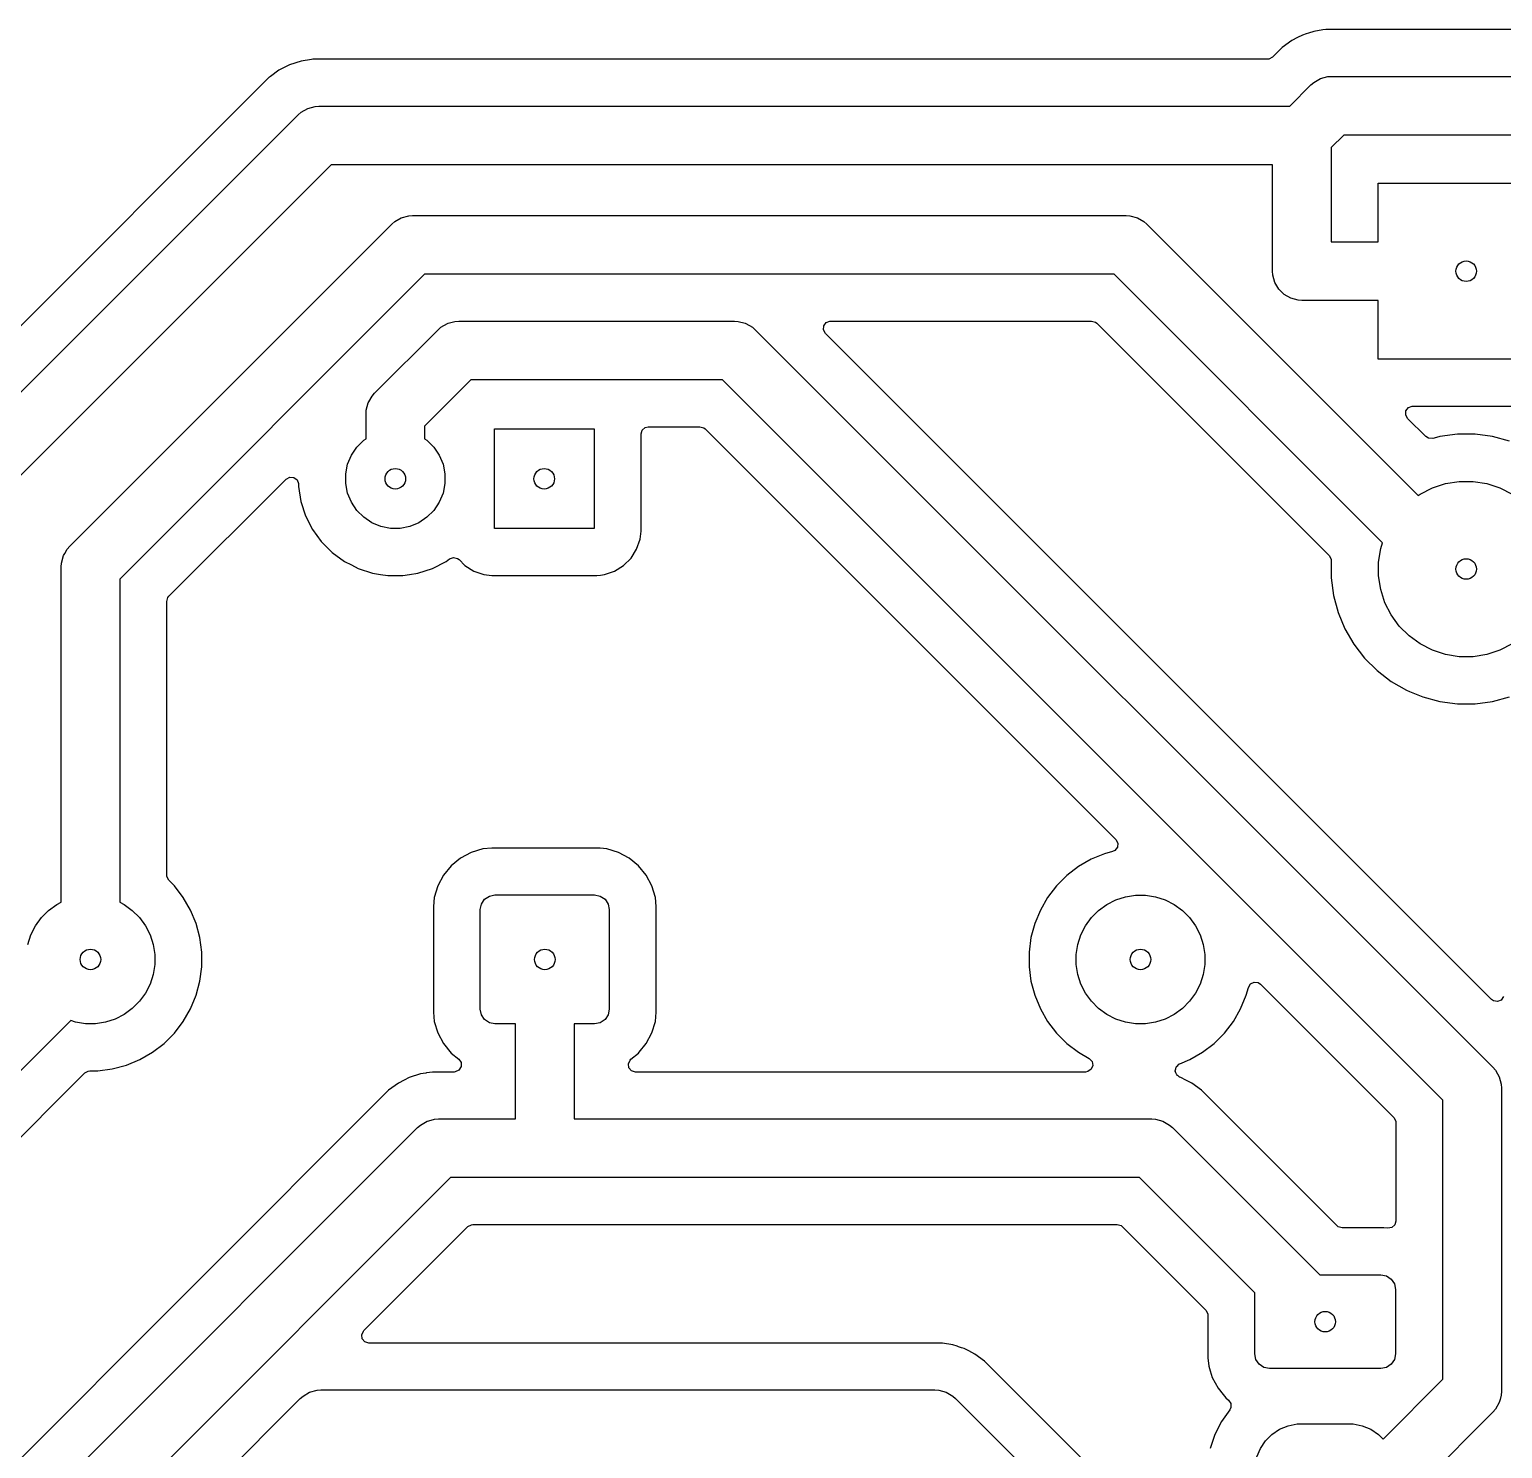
# Model space of a CAD drawing. Extents: x 20 to 124, y -124 to -20.
# Drawn here: x 40.99 to 66.12, y -66.54 to -42.34 of the extents above; entities that cross this region are included whole.
import ezdxf

# ---------------------------------------------------------------- set-up
doc = ezdxf.new("R2010")
doc.units = 0
doc.layers.add('BLACK', color=7, linetype='CONTINUOUS')
doc.layers.add('WHITE', color=7, linetype='CONTINUOUS')

msp = doc.modelspace()

# ---------------------------------------------------------------- linework, layer by layer
at = {"layer": 'BLACK', "linetype": 'CONTINUOUS'}
for p, q in [((62.706476, -42.430781), (62.621995, -42.473828)), ((62.772995, -42.409168), (62.706476, -42.430781)), ((62.807598, -42.397925), (62.772995, -42.409168)), ((62.901167, -42.367522), (62.807598, -42.397924)), ((62.807598, -42.397924), (62.807598, -42.397925)), ((62.901168, -42.367522), (62.901167, -42.367522)), ((63.056479, -42.342923), (62.901168, -42.367522)), ((63.103348, -42.3355), (63.056479, -42.342923)), ((63.308052, -42.3355), (63.103348, -42.3355)), ((74.566652, -42.3355), (63.308052, -42.3355)), ((62.358478, -42.644036), (62.195934, -42.806581)), ((62.524084, -42.523716), (62.358478, -42.644036)), ((62.524087, -42.523714), (62.524084, -42.523716)), ((62.621995, -42.473828), (62.524087, -42.523714)), ((45.432376, -42.938181), (45.249986, -43.031115)), ((45.627065, -42.874922), (45.432376, -42.938181)), ((45.804929, -42.846751), (45.627065, -42.874922)), ((45.829248, -42.8429), (45.804929, -42.846751)), ((62.108253, -42.8429), (45.829248, -42.8429)), ((62.134611, -42.840066), (62.108253, -42.8429)), ((62.195934, -42.806581), (62.134611, -42.840066)), ((45.084378, -43.151436), (31.972632, -56.263181)), ((45.088376, -43.14853), (45.084378, -43.151436)), ((45.104549, -43.136781), (45.088376, -43.14853)), ((45.249986, -43.031115), (45.104549, -43.13678)), ((45.104549, -43.13678), (45.104549, -43.136781)), ((62.901319, -43.239323), (63.014358, -43.17406)), ((63.014358, -43.17406), (63.140437, -43.140277)), ((63.140437, -43.140277), (63.140452, -43.140277)), ((63.140452, -43.140277), (63.2057, -43.136)), ((63.2057, -43.136), (74.4643, -43.136)), ((62.491194, -43.6434), (62.852147, -43.282447)), ((62.852147, -43.282447), (62.901303, -43.239338)), ((62.901303, -43.239338), (62.901319, -43.239323)), ((45.627219, -43.746723), (45.740258, -43.68146)), ((45.740258, -43.68146), (45.866337, -43.647677)), ((45.866337, -43.647677), (45.866352, -43.647677)), ((45.866352, -43.647677), (45.9316, -43.6434)), ((45.9316, -43.6434), (62.491194, -43.6434)), ((32.267893, -57.1), (45.578046, -43.789847)), ((45.578046, -43.789847), (45.62721, -43.746731)), ((45.62721, -43.746731), (45.627219, -43.746723)), ((63.412806, -44.136), (63.1983, -44.350506)), ((74.257193, -44.136), (63.412806, -44.136)), ((63.1983, -44.350506), (63.1983, -45.96)), ((46.138707, -44.6434), (32.974999, -57.807106)), ((62.1983, -44.6434), (46.138707, -44.6434)), ((62.1983, -46.46), (62.1983, -44.6434)), ((64, -45.96), (64, -44.96)), ((64, -44.96), (67, -44.96)), ((41.681447, -51.149647), (47.174847, -45.656246)), ((47.174847, -45.656246), (47.224003, -45.613138)), ((47.224003, -45.613138), (47.224019, -45.613123)), ((47.224019, -45.613123), (47.337058, -45.54786)), ((47.337058, -45.54786), (47.463137, -45.514077)), ((47.463137, -45.514077), (47.463152, -45.514077)), ((47.463152, -45.514077), (47.5284, -45.5098)), ((47.5284, -45.5098), (59.7002, -45.5098)), ((59.7002, -45.5098), (59.765448, -45.514077)), ((59.765448, -45.514077), (59.765463, -45.514077)), ((59.765463, -45.514077), (59.891542, -45.54786)), ((59.891542, -45.54786), (60.004581, -45.613123)), ((60.004581, -45.613123), (60.004596, -45.613138)), ((60.004596, -45.613138), (60.053753, -45.656247)), ((60.053753, -45.656247), (64.682829, -50.285322)), ((63.1983, -45.96), (64, -45.96)), ((62.202578, -46.525263), (62.1983, -46.46)), ((47.735507, -46.5098), (42.535, -51.710306)), ((59.493094, -46.5098), (47.735507, -46.5098)), ((64.073738, -51.090444), (59.493094, -46.5098)), ((62.23636, -46.651342), (62.202578, -46.525263)), ((62.301623, -46.764381), (62.23636, -46.651342)), ((62.393919, -46.856677), (62.301623, -46.764381)), ((62.506958, -46.92194), (62.393919, -46.856677)), ((62.633037, -46.955722), (62.506958, -46.92194)), ((62.6983, -46.96), (62.633037, -46.955722)), ((64, -46.96), (62.6983, -46.96)), ((64, -47.96), (64, -46.96)), ((46.881447, -48.540147), (47.963647, -47.457947)), ((47.963647, -47.457947), (48.012803, -47.414838)), ((48.012803, -47.414838), (48.012819, -47.414823)), ((48.012819, -47.414823), (48.125858, -47.34956)), ((48.125858, -47.34956), (48.136834, -47.346619)), ((48.136834, -47.346619), (48.251937, -47.315777)), ((48.251937, -47.315777), (48.251952, -47.315777)), ((48.251952, -47.315777), (48.3172, -47.3115)), ((48.3172, -47.3115), (53.0202, -47.3115)), ((53.0202, -47.3115), (53.085448, -47.315777)), ((53.085448, -47.315777), (53.085463, -47.315777)), ((53.085463, -47.315777), (53.200566, -47.346619)), ((53.200566, -47.346619), (53.211542, -47.34956)), ((53.211542, -47.34956), (53.324581, -47.414823)), ((53.324581, -47.414823), (53.324596, -47.414838)), ((53.324596, -47.414838), (53.373753, -47.457947)), ((53.373753, -47.457947), (65.955753, -60.039947)), ((54.536381, -47.460658), (54.541365, -47.390966)), ((54.569866, -47.521981), (54.536381, -47.460658)), ((54.541365, -47.390966), (54.583237, -47.335033)), ((54.583237, -47.335033), (54.648701, -47.310616)), ((54.648701, -47.310616), (54.657547, -47.3103)), ((54.657547, -47.3103), (59.110153, -47.3103)), ((59.110153, -47.3103), (59.177192, -47.329985)), ((59.177192, -47.329985), (59.197834, -47.346619)), ((59.197834, -47.346619), (63.163181, -51.311966)), ((65.932018, -58.884133), (54.569866, -47.521981)), ((67, -47.96), (64, -47.96)), ((48.524306, -48.3115), (47.735, -49.100806)), ((52.813094, -48.3115), (48.524306, -48.3115)), ((65.1022, -60.600606), (52.813094, -48.3115)), ((46.739277, -48.828437), (46.77306, -48.702358)), ((46.77306, -48.702358), (46.782626, -48.685789)), ((46.782626, -48.685789), (46.838323, -48.589319)), ((46.838323, -48.589319), (46.838338, -48.589303)), ((46.838338, -48.589303), (46.881447, -48.540147)), ((46.735, -48.8937), (46.739277, -48.828452)), ((46.735, -49.316725), (46.735, -48.8937)), ((46.739277, -48.828452), (46.739277, -48.828437)), ((64.46828, -48.910858), (64.473264, -48.841166)), ((64.501765, -48.972181), (64.46828, -48.910858)), ((64.473264, -48.841166), (64.515136, -48.785233)), ((64.808918, -49.279334), (64.501765, -48.972181)), ((64.515136, -48.785233), (64.5806, -48.760816)), ((64.5806, -48.760816), (64.589446, -48.7605)), ((64.589446, -48.7605), (67.044957, -48.7605)), ((47.735, -49.100806), (47.735, -49.316725)), ((48.925, -50.85), (48.925, -49.15)), ((48.925, -49.15), (50.625, -49.15)), ((50.625, -49.15), (50.625, -50.85)), ((51.4255, -49.236), (51.445185, -49.168961)), ((51.4255, -50.894954), (51.4255, -49.236)), ((51.445185, -49.168961), (51.497989, -49.123206)), ((51.497989, -49.123206), (51.5495, -49.112)), ((51.5495, -49.112), (52.430153, -49.112)), ((52.430153, -49.112), (52.497192, -49.131685)), ((52.497192, -49.131685), (52.517834, -49.148319)), ((52.517834, -49.148319), (59.522594, -56.153079)), ((65.349206, -49.239501), (65.050242, -49.27886)), ((65.349211, -49.2395), (65.349206, -49.239501)), ((65.349217, -49.2395), (65.349211, -49.2395)), ((65.650783, -49.2395), (65.349217, -49.2395)), ((65.650788, -49.2395), (65.650783, -49.2395)), ((65.650793, -49.239501), (65.650788, -49.2395)), ((65.949766, -49.278861), (65.650793, -49.239501)), ((46.485367, -49.599313), (46.577941, -49.460766)), ((46.577941, -49.460766), (46.695766, -49.342941)), ((46.695766, -49.342941), (46.735, -49.316725)), ((47.735, -49.316725), (47.774234, -49.342941)), ((47.774234, -49.342941), (47.892059, -49.460766)), ((47.892059, -49.460766), (47.984633, -49.599313)), ((64.858842, -49.309765), (64.808918, -49.279334)), ((64.928692, -49.311428), (64.858842, -49.309765)), ((64.993824, -49.293976), (64.928692, -49.311428)), ((65.050232, -49.278862), (64.993824, -49.293976)), ((65.050235, -49.278861), (65.050232, -49.278862)), ((65.050242, -49.27886), (65.050235, -49.278861)), ((66.24106, -49.356913), (65.949766, -49.278861)), ((46.421601, -49.753258), (46.485367, -49.599313)), ((47.984633, -49.599313), (48.048399, -49.753258)), ((45.372819, -50.004565), (45.434142, -49.97108)), ((45.434142, -49.97108), (45.503834, -49.976064)), ((45.503834, -49.976064), (45.559767, -50.017936)), ((46.389093, -49.916685), (46.421601, -49.753258)), ((46.389093, -50.083315), (46.389093, -49.916685)), ((48.048399, -49.753258), (48.080907, -49.916685)), ((48.080907, -49.916685), (48.080907, -50.083315)), ((43.371819, -52.005565), (45.372819, -50.004565)), ((45.559767, -50.017936), (45.584184, -50.0834)), ((45.584184, -50.0834), (45.5845, -50.092246)), ((45.5845, -50.092246), (45.5845, -50.129902)), ((45.5845, -50.129902), (45.62514, -50.386493)), ((46.421601, -50.246742), (46.389093, -50.083315)), ((46.485367, -50.400687), (46.421601, -50.246742)), ((48.048399, -50.246742), (47.984633, -50.400687)), ((48.080907, -50.083315), (48.048399, -50.246742)), ((64.716252, -50.26104), (64.925975, -50.154181)), ((64.925975, -50.154181), (65.149832, -50.081445)), ((65.149832, -50.081445), (65.382311, -50.044624)), ((65.382311, -50.044624), (65.617689, -50.044624)), ((65.617689, -50.044624), (65.850168, -50.081445)), ((65.850168, -50.081445), (66.074025, -50.154181)), ((66.074025, -50.154181), (66.283748, -50.26104)), ((45.62514, -50.386493), (45.705422, -50.633576)), ((46.577941, -50.539234), (46.485367, -50.400687)), ((47.984633, -50.400687), (47.892059, -50.539234)), ((64.682829, -50.285322), (64.716252, -50.26104)), ((45.705422, -50.633576), (45.823368, -50.865054)), ((46.695766, -50.657059), (46.577941, -50.539234)), ((46.834313, -50.749633), (46.695766, -50.657059)), ((46.988258, -50.813399), (46.834313, -50.749633)), ((47.635687, -50.749633), (47.481742, -50.813399)), ((47.774234, -50.657059), (47.635687, -50.749633)), ((47.892059, -50.539234), (47.774234, -50.657059)), ((45.823368, -50.865054), (45.970588, -51.067685)), ((47.151685, -50.845907), (46.988258, -50.813399)), ((47.318315, -50.845907), (47.151685, -50.845907)), ((47.481742, -50.813399), (47.318315, -50.845907)), ((50.625, -50.85), (48.925, -50.85)), ((51.410368, -51.029255), (51.4255, -50.894954)), ((41.595868, -51.272354), (41.638323, -51.198819)), ((41.638323, -51.198819), (41.638338, -51.198803)), ((41.638338, -51.198803), (41.681447, -51.149647)), ((45.970588, -51.067685), (45.976069, -51.075229)), ((45.976069, -51.075229), (46.159771, -51.258931)), ((51.254816, -51.352262), (51.350789, -51.199522)), ((51.350789, -51.199522), (51.410368, -51.029255)), ((64.004624, -51.422311), (64.041445, -51.189832)), ((64.041445, -51.189832), (64.073738, -51.090444)), ((41.535, -51.5032), (41.539277, -51.437952)), ((41.535, -57.224009), (41.535, -51.5032)), ((41.539277, -51.437937), (41.57306, -51.311858)), ((41.539277, -51.437952), (41.539277, -51.437937)), ((41.57306, -51.311858), (41.595868, -51.272354)), ((46.159771, -51.258931), (46.369949, -51.411634)), ((46.369949, -51.411634), (46.484891, -51.4702)), ((46.484891, -51.4702), (46.601423, -51.529577)), ((47.868572, -51.529579), (48.100051, -51.411634)), ((48.100051, -51.411634), (48.161779, -51.366785)), ((48.161779, -51.366785), (48.227584, -51.343306)), ((48.227584, -51.343306), (48.295638, -51.359131)), ((48.295638, -51.359131), (48.322345, -51.379423)), ((48.322345, -51.379423), (48.422738, -51.479816)), ((48.422738, -51.479816), (48.575478, -51.575789)), ((50.974522, -51.575789), (51.127262, -51.479816)), ((51.127262, -51.479816), (51.254816, -51.352262)), ((63.163181, -51.311966), (63.196666, -51.373289)), ((63.196666, -51.373289), (63.1995, -51.399647)), ((63.1995, -51.399647), (63.1995, -51.690776)), ((64.004624, -51.657689), (64.004624, -51.422311)), ((42.535, -51.710306), (42.535, -57.224009)), ((46.601423, -51.529577), (46.601425, -51.529577)), ((46.601425, -51.529577), (46.601428, -51.529579)), ((46.601428, -51.529579), (46.848507, -51.60986)), ((46.848507, -51.60986), (46.980706, -51.630797)), ((46.980706, -51.630797), (47.105098, -51.6505)), ((47.105098, -51.6505), (47.105103, -51.6505)), ((47.105103, -51.6505), (47.364902, -51.6505)), ((47.364902, -51.6505), (47.478298, -51.632539)), ((47.478298, -51.632539), (47.621493, -51.60986)), ((47.621493, -51.60986), (47.868572, -51.529579)), ((48.575478, -51.575789), (48.745745, -51.635368)), ((48.745745, -51.635368), (48.74575, -51.635369)), ((48.74575, -51.635369), (48.836246, -51.645565)), ((48.836246, -51.645565), (48.88004, -51.650499)), ((48.88004, -51.650499), (48.880043, -51.6505)), ((48.880043, -51.6505), (48.880046, -51.6505)), ((48.880046, -51.6505), (50.669957, -51.6505)), ((50.669957, -51.6505), (50.669958, -51.650499)), ((50.669958, -51.650499), (50.737104, -51.642934)), ((50.737104, -51.642934), (50.804249, -51.635369)), ((50.804249, -51.635369), (50.804252, -51.635368)), ((50.804252, -51.635368), (50.804255, -51.635368)), ((50.804255, -51.635368), (50.974522, -51.575789)), ((63.1995, -51.690776), (63.199501, -51.690793)), ((63.199501, -51.690793), (63.238861, -51.989766)), ((64.041445, -51.890168), (64.004624, -51.657689)), ((43.355185, -52.026207), (43.371819, -52.005565)), ((63.238861, -51.989766), (63.316913, -52.28106)), ((64.114181, -52.114025), (64.041445, -51.890168)), ((43.3355, -52.093246), (43.355185, -52.026207)), ((43.3355, -56.761423), (43.3355, -52.093246)), ((64.22104, -52.323748), (64.114181, -52.114025)), ((63.316913, -52.28106), (63.432314, -52.559661)), ((64.359391, -52.514172), (64.22104, -52.323748)), ((63.432314, -52.559661), (63.432318, -52.559671)), ((63.432318, -52.559671), (63.583099, -52.820831)), ((64.525828, -52.680609), (64.359391, -52.514172)), ((64.716252, -52.81896), (64.525828, -52.680609)), ((63.583099, -52.820831), (63.766679, -53.060078)), ((64.925975, -52.925819), (64.716252, -52.81896)), ((65.149832, -52.998555), (64.925975, -52.925819)), ((65.382311, -53.035376), (65.149832, -52.998555)), ((65.850168, -52.998555), (65.617689, -53.035376)), ((66.074025, -52.925819), (65.850168, -52.998555)), ((66.283748, -52.81896), (66.074025, -52.925819)), ((63.766679, -53.060078), (63.766685, -53.060085)), ((63.766685, -53.060085), (63.979914, -53.273314)), ((65.617689, -53.035376), (65.382311, -53.035376)), ((63.979914, -53.273314), (63.979921, -53.27332)), ((63.979921, -53.27332), (64.219168, -53.4569)), ((64.219168, -53.4569), (64.480328, -53.607681)), ((64.480328, -53.607681), (64.480329, -53.607681)), ((64.480329, -53.607681), (64.480332, -53.607683)), ((64.480332, -53.607683), (64.534773, -53.630233)), ((64.534773, -53.630233), (64.758939, -53.723086)), ((64.758939, -53.723086), (64.75894, -53.723086)), ((64.75894, -53.723086), (64.758942, -53.723087)), ((64.758942, -53.723087), (65.050232, -53.801138)), ((65.949768, -53.801138), (66.241058, -53.723087)), ((65.050232, -53.801138), (65.349217, -53.8405)), ((65.349217, -53.8405), (65.349224, -53.8405)), ((65.349224, -53.8405), (65.650776, -53.8405)), ((65.650776, -53.8405), (65.650783, -53.8405)), ((65.650783, -53.8405), (65.949768, -53.801138)), ((59.522594, -56.153079), (59.556079, -56.214402)), ((59.556079, -56.214402), (59.551095, -56.284094)), ((48.348545, -56.472317), (48.188589, -56.603589)), ((48.531042, -56.374769), (48.348545, -56.472317)), ((48.729067, -56.314699), (48.531042, -56.374769)), ((48.883395, -56.2995), (48.729067, -56.314699)), ((50.686605, -56.2995), (48.883395, -56.2995)), ((50.686609, -56.2995), (50.686605, -56.2995)), ((50.730222, -56.303795), (50.686609, -56.2995)), ((50.840935, -56.314699), (50.730222, -56.303795)), ((50.840935, -56.3147), (50.840933, -56.314699)), ((50.840933, -56.314699), (50.840935, -56.314699)), ((51.038955, -56.374768), (50.840935, -56.3147)), ((51.221451, -56.472315), (51.038955, -56.374768)), ((51.221452, -56.472316), (51.221451, -56.472315)), ((51.221454, -56.472317), (51.221452, -56.472316)), ((51.38141, -56.603589), (51.221454, -56.472317)), ((59.102623, -56.491837), (58.886873, -56.6164)), ((59.102638, -56.49183), (59.102623, -56.491837)), ((59.332792, -56.396498), (59.102638, -56.49183)), ((59.467007, -56.360535), (59.332792, -56.396498)), ((59.509223, -56.340027), (59.467007, -56.360535)), ((59.551095, -56.284094), (59.509223, -56.340027)), ((43.338334, -56.787781), (43.3355, -56.761423)), ((48.057317, -56.763545), (47.959769, -56.946042)), ((48.188589, -56.603589), (48.057317, -56.763545)), ((51.512682, -56.763545), (51.38141, -56.603589)), ((51.512685, -56.763549), (51.512682, -56.763545)), ((51.610232, -56.946045), (51.512685, -56.763549)), ((58.689218, -56.768066), (58.513066, -56.944218)), ((58.689225, -56.76806), (58.689218, -56.768066)), ((58.886873, -56.6164), (58.689225, -56.76806)), ((43.371819, -56.849104), (43.338334, -56.787781)), ((43.466933, -56.944218), (43.371819, -56.849104)), ((43.466939, -56.944225), (43.466933, -56.944218)), ((43.618599, -57.141873), (43.466939, -56.944225)), ((47.959769, -56.946042), (47.899699, -57.144066)), ((51.6703, -57.144065), (51.610232, -56.946045)), ((58.51306, -56.944225), (58.3614, -57.141873)), ((58.513066, -56.944218), (58.51306, -56.944225)), ((41.320607, -57.363553), (41.460252, -57.262096)), ((41.460252, -57.262096), (41.535, -57.224009)), ((42.535, -57.224009), (42.609748, -57.262096)), ((42.609748, -57.262096), (42.749393, -57.363553)), ((43.743164, -57.357627), (43.618599, -57.141873)), ((47.899699, -57.144066), (47.8845, -57.298394)), ((48.685, -57.349999), (48.70403, -57.254329)), ((48.70403, -57.254329), (48.758223, -57.173223)), ((48.758223, -57.173223), (48.839329, -57.11903)), ((48.839329, -57.11903), (48.935, -57.100001)), ((48.935, -57.100001), (50.635001, -57.1)), ((50.635001, -57.1), (50.730671, -57.11903)), ((50.730671, -57.11903), (50.811777, -57.173223)), ((50.811777, -57.173223), (50.86597, -57.254329)), ((50.86597, -57.254329), (50.884999, -57.35)), ((51.685499, -57.298392), (51.6703, -57.144065)), ((58.3614, -57.141873), (58.236837, -57.357623)), ((59.230607, -57.363553), (59.370252, -57.262096)), ((59.370252, -57.262096), (59.524048, -57.183733)), ((59.524048, -57.183733), (59.68821, -57.130393)), ((59.68821, -57.130393), (59.858695, -57.103391)), ((59.858695, -57.103391), (60.031305, -57.103391)), ((60.031305, -57.103391), (60.20179, -57.130393)), ((60.20179, -57.130393), (60.365952, -57.183733)), ((60.365952, -57.183733), (60.519748, -57.262096)), ((60.519748, -57.262096), (60.659393, -57.363553)), ((41.097096, -57.625252), (41.198553, -57.485607)), ((41.198553, -57.485607), (41.320607, -57.363553)), ((42.749393, -57.363553), (42.871447, -57.485607)), ((42.871447, -57.485607), (42.972904, -57.625252)), ((43.838502, -57.587793), (43.743164, -57.357627)), ((47.8845, -57.298394), (47.8845, -59.101604)), ((48.685001, -59.05), (48.685, -57.349999)), ((50.884999, -57.35), (50.885, -59.050001)), ((51.6855, -59.101609), (51.685499, -57.298392)), ((58.23683, -57.357638), (58.141498, -57.587792)), ((58.236837, -57.357623), (58.23683, -57.357638)), ((59.007096, -57.625252), (59.108553, -57.485607)), ((59.108553, -57.485607), (59.230607, -57.363553)), ((60.659393, -57.363553), (60.781447, -57.485607)), ((60.781447, -57.485607), (60.882904, -57.625252)), ((40.965393, -57.94321), (41.018733, -57.779048)), ((41.018733, -57.779048), (41.097096, -57.625252)), ((42.972904, -57.625252), (43.051267, -57.779048)), ((43.051267, -57.779048), (43.104607, -57.94321)), ((43.902982, -57.828435), (43.838502, -57.587793)), ((58.141498, -57.587792), (58.077017, -57.828438)), ((58.875393, -57.94321), (58.928733, -57.779048)), ((58.928733, -57.779048), (59.007096, -57.625252)), ((60.882904, -57.625252), (60.961267, -57.779048)), ((60.961267, -57.779048), (61.014607, -57.94321)), ((43.104607, -57.94321), (43.131609, -58.113695)), ((43.9355, -58.075435), (43.902982, -57.828435)), ((58.077017, -57.828438), (58.044501, -58.075424)), ((58.848391, -58.113695), (58.875393, -57.94321)), ((61.014607, -57.94321), (61.041609, -58.113695)), ((43.131609, -58.286305), (43.104607, -58.45679)), ((43.131609, -58.113695), (43.131609, -58.286305)), ((43.9355, -58.324565), (43.9355, -58.075435)), ((58.044501, -58.075424), (58.0445, -58.075441)), ((58.0445, -58.075441), (58.0445, -58.324558)), ((58.848391, -58.286305), (58.848391, -58.113695)), ((58.875393, -58.45679), (58.848391, -58.286305)), ((61.041609, -58.286305), (61.014607, -58.45679)), ((61.041609, -58.113695), (61.041609, -58.286305)), ((43.104607, -58.45679), (43.051267, -58.620952)), ((43.902982, -58.571565), (43.9355, -58.324565)), ((58.0445, -58.324558), (58.044501, -58.324575)), ((58.044501, -58.324575), (58.077017, -58.571561)), ((58.928733, -58.620952), (58.875393, -58.45679)), ((61.014607, -58.45679), (60.961267, -58.620952)), ((42.972904, -58.774748), (42.871447, -58.914393)), ((43.051267, -58.620952), (42.972904, -58.774748)), ((43.838502, -58.812207), (43.902982, -58.571565)), ((58.077017, -58.571561), (58.141498, -58.812207)), ((59.007096, -58.774748), (58.928733, -58.620952)), ((59.108553, -58.914393), (59.007096, -58.774748)), ((60.882904, -58.774748), (60.781447, -58.914393)), ((60.961267, -58.620952), (60.882904, -58.774748)), ((61.748502, -58.812207), (61.784465, -58.677991)), ((61.784465, -58.677991), (61.820829, -58.618332)), ((61.820829, -58.618332), (61.883676, -58.587803)), ((61.883676, -58.587803), (61.953051, -58.596098)), ((61.953051, -58.596098), (61.99192, -58.622405)), ((61.99192, -58.622405), (64.265381, -60.895866)), ((42.749393, -59.036447), (42.609748, -59.137904)), ((42.871447, -58.914393), (42.749393, -59.036447)), ((43.618599, -59.258127), (43.743164, -59.042373)), ((43.743164, -59.042373), (43.838502, -58.812207)), ((58.141498, -58.812207), (58.23683, -59.042361)), ((58.23683, -59.042361), (58.236837, -59.042376)), ((58.236837, -59.042376), (58.3614, -59.258126)), ((59.230607, -59.036447), (59.108553, -58.914393)), ((59.370252, -59.137904), (59.230607, -59.036447)), ((60.659393, -59.036447), (60.519748, -59.137904)), ((60.781447, -58.914393), (60.659393, -59.036447)), ((61.528599, -59.258127), (61.653164, -59.042373)), ((61.653164, -59.042373), (61.748502, -58.812207)), ((65.964987, -58.907729), (65.932018, -58.884133)), ((66.033833, -58.919644), (65.964987, -58.907729)), ((66.098192, -58.892446), (66.033833, -58.919644)), ((66.13763, -58.834771), (66.098192, -58.892446)), ((41.698423, -59.243682), (36.275, -64.667106)), ((41.77821, -59.269607), (41.698423, -59.243682)), ((41.948695, -59.296609), (41.77821, -59.269607)), ((42.29179, -59.269607), (42.121305, -59.296609)), ((42.455952, -59.216267), (42.29179, -59.269607)), ((42.609748, -59.137904), (42.455952, -59.216267)), ((43.466938, -59.455776), (43.618599, -59.258127)), ((47.8845, -59.101604), (47.899699, -59.255932)), ((47.899699, -59.255932), (47.8997, -59.255935)), ((47.8997, -59.255935), (47.959768, -59.453955)), ((48.70403, -59.145671), (48.685001, -59.05)), ((48.758223, -59.226777), (48.70403, -59.145671)), ((48.839329, -59.28097), (48.758223, -59.226777)), ((48.934999, -59.3), (48.839329, -59.28097)), ((50.730671, -59.28097), (50.635, -59.299999)), ((50.811777, -59.226777), (50.730671, -59.28097)), ((50.86597, -59.145671), (50.811777, -59.226777)), ((50.885, -59.050001), (50.86597, -59.145671)), ((51.610232, -59.453955), (51.6703, -59.255935)), ((51.6703, -59.255935), (51.6855, -59.101609)), ((58.3614, -59.258126), (58.51306, -59.455774)), ((59.524048, -59.216267), (59.370252, -59.137904)), ((59.68821, -59.269607), (59.524048, -59.216267)), ((59.858695, -59.296609), (59.68821, -59.269607)), ((60.20179, -59.269607), (60.031305, -59.296609)), ((60.365952, -59.216267), (60.20179, -59.269607)), ((60.519748, -59.137904), (60.365952, -59.216267)), ((61.376938, -59.455776), (61.528599, -59.258127)), ((42.121305, -59.296609), (41.948695, -59.296609)), ((43.290776, -59.631938), (43.466938, -59.455776)), ((47.959768, -59.453955), (48.054903, -59.631939)), ((49.285, -59.299999), (48.934999, -59.3)), ((49.285, -60.9214), (49.285, -59.299999)), ((50.635, -59.299999), (50.285, -59.299999)), ((50.285, -59.299999), (50.285, -60.9214)), ((51.512685, -59.636451), (51.610232, -59.453955)), ((58.51306, -59.455774), (58.513066, -59.455781)), ((58.513066, -59.455781), (58.689218, -59.631933)), ((60.031305, -59.296609), (59.858695, -59.296609)), ((61.200776, -59.631938), (61.376938, -59.455776)), ((42.877373, -59.908164), (43.093127, -59.783599)), ((43.093127, -59.783599), (43.290776, -59.631938)), ((48.054903, -59.631939), (48.057317, -59.636454)), ((48.057317, -59.636454), (48.188589, -59.79641)), ((48.188589, -59.79641), (48.31609, -59.901047)), ((51.25391, -59.901047), (51.38141, -59.79641)), ((51.38141, -59.79641), (51.391924, -59.783599)), ((51.391924, -59.783599), (51.512685, -59.636451)), ((58.689218, -59.631933), (58.689225, -59.631939)), ((58.689225, -59.631939), (58.886873, -59.783599)), ((58.886873, -59.783599), (59.070322, -59.889513)), ((60.787373, -59.908164), (61.003127, -59.783599)), ((61.003127, -59.783599), (61.200776, -59.631938)), ((42.406565, -60.067982), (42.647207, -60.003502)), ((42.647207, -60.003502), (42.877373, -59.908164)), ((48.31609, -59.901047), (48.355424, -59.958792)), ((48.357295, -60.028637), (48.321108, -60.088405)), ((48.355424, -59.958792), (48.357295, -60.028637)), ((51.209837, -59.979253), (51.238862, -59.915697)), ((51.219781, -60.048411), (51.209837, -59.979253)), ((51.265536, -60.101215), (51.219781, -60.048411)), ((51.238862, -59.915697), (51.25391, -59.901047)), ((59.070322, -59.889513), (59.118537, -59.94008)), ((59.131761, -60.008687), (59.105793, -60.073551)), ((59.118537, -59.94008), (59.131761, -60.008687)), ((60.545995, -60.066482), (60.550643, -60.03963)), ((60.550643, -60.03963), (60.556182, -60.033594)), ((60.556182, -60.033594), (60.558606, -60.02577)), ((60.558606, -60.02577), (60.57946, -60.008232)), ((60.57946, -60.008232), (60.597888, -59.988155)), ((60.597888, -59.988155), (60.611521, -59.98127)), ((60.611521, -59.98127), (60.612081, -59.9808)), ((60.612081, -59.9808), (60.61258, -59.980735)), ((60.61258, -59.980735), (60.614454, -59.979789)), ((60.614454, -59.979789), (60.787373, -59.908164)), ((65.955753, -60.039947), (65.998868, -60.08911)), ((37.111819, -64.962366), (41.937366, -60.136819)), ((41.937366, -60.136819), (41.998689, -60.103334)), ((41.998689, -60.103334), (42.025047, -60.1005)), ((42.025047, -60.1005), (42.159558, -60.1005)), ((42.159558, -60.1005), (42.159565, -60.1005)), ((42.159565, -60.1005), (42.406565, -60.067982)), ((47.386645, -60.258387), (47.287086, -60.309115)), ((47.469482, -60.216178), (47.386645, -60.258387)), ((47.469484, -60.216177), (47.469482, -60.216178)), ((47.664164, -60.152923), (47.469484, -60.216177)), ((47.757968, -60.138066), (47.664164, -60.152923)), ((47.765841, -60.136819), (47.757968, -60.138066)), ((47.866348, -60.1209), (47.765841, -60.136819)), ((48.237425, -60.1209), (47.866348, -60.1209)), ((48.258352, -60.119121), (48.237425, -60.1209)), ((48.321108, -60.088405), (48.258352, -60.119121)), ((51.332575, -60.1209), (51.265536, -60.101215)), ((59.008322, -60.1209), (51.332575, -60.1209)), ((59.048879, -60.11408), (59.008322, -60.1209)), ((59.105793, -60.073551), (59.048879, -60.11408)), ((60.537933, -60.092511), (60.545995, -60.066482)), ((60.540124, -60.100403), (60.537933, -60.092511)), ((60.538727, -60.108476), (60.540124, -60.100403)), ((60.549334, -60.133576), (60.538727, -60.108476)), ((60.556624, -60.159834), (60.549334, -60.133576)), ((60.562735, -60.16529), (60.556624, -60.159834)), ((60.565924, -60.172835), (60.562735, -60.16529)), ((60.588415, -60.188215), (60.565924, -60.172835)), ((60.608746, -60.206365), (60.588415, -60.188215)), ((60.61598, -60.209798), (60.608746, -60.206365)), ((60.635619, -60.21618), (60.61598, -60.209798)), ((60.718455, -60.258387), (60.635619, -60.21618)), ((60.719998, -60.259173), (60.718455, -60.258387)), ((60.720006, -60.259177), (60.719998, -60.259173)), ((60.818011, -60.309113), (60.720006, -60.259177)), ((65.998868, -60.08911), (65.998877, -60.089119)), ((65.998877, -60.089119), (66.035714, -60.152923)), ((66.035714, -60.152923), (66.06414, -60.202158)), ((66.06414, -60.202158), (66.097923, -60.328237)), ((47.121486, -60.429428), (39.506436, -68.044478)), ((47.287086, -60.309115), (47.121486, -60.429428)), ((60.983619, -60.429434), (60.818011, -60.309113)), ((60.983621, -60.429436), (60.983619, -60.429434)), ((63.297366, -62.743181), (60.983621, -60.429436)), ((66.097923, -60.328237), (66.097923, -60.328252)), ((66.097923, -60.328252), (66.1022, -60.3935)), ((66.1022, -60.3935), (66.1022, -65.5686)), ((65.1022, -65.361493), (65.1022, -60.600606)), ((47.615147, -61.067846), (47.664311, -61.02473)), ((47.664311, -61.02473), (47.664319, -61.024723)), ((47.664319, -61.024723), (47.777358, -60.95946)), ((47.777358, -60.95946), (47.804001, -60.95232)), ((47.804001, -60.95232), (47.903437, -60.925677)), ((47.903437, -60.925677), (47.903452, -60.925677)), ((47.903452, -60.925677), (47.9687, -60.9214)), ((47.9687, -60.9214), (49.285, -60.9214)), ((50.285, -60.9214), (60.1364, -60.9214)), ((60.1364, -60.9214), (60.201648, -60.925677)), ((60.201648, -60.925677), (60.201663, -60.925677)), ((60.201663, -60.925677), (60.327742, -60.95946)), ((60.327742, -60.95946), (60.440781, -61.024723)), ((60.440781, -61.024723), (60.440796, -61.024738)), ((60.440796, -61.024738), (60.489953, -61.067847)), ((64.265381, -60.895866), (64.298866, -60.957189)), ((64.298866, -60.957189), (64.3017, -60.983547)), ((64.3017, -60.983547), (64.3017, -62.662887)), ((40.144847, -68.538147), (47.615147, -61.067846)), ((60.489953, -61.067847), (63.002107, -63.58)), ((48.175807, -61.9214), (40.9984, -69.098806)), ((49.785, -61.9214), (48.175807, -61.9214)), ((59.929294, -61.9214), (49.785, -61.9214)), ((61.895, -63.887106), (59.929294, -61.9214)), ((46.697065, -64.532219), (48.471065, -62.758219)), ((48.471065, -62.758219), (48.532388, -62.724734)), ((48.532388, -62.724734), (48.558746, -62.7219)), ((48.558746, -62.7219), (49.682648, -62.7219)), ((49.682648, -62.7219), (59.546353, -62.7219)), ((59.546353, -62.7219), (59.613392, -62.741585)), ((59.613392, -62.741585), (59.634034, -62.758219)), ((59.634034, -62.758219), (61.058181, -64.182366)), ((63.318008, -62.759815), (63.297366, -62.743181)), ((63.385047, -62.7795), (63.318008, -62.759815)), ((64.096605, -62.7795), (63.385047, -62.7795)), ((64.096608, -62.7795), (64.096605, -62.7795)), ((64.165546, -62.786289), (64.096608, -62.7795)), ((64.229211, -62.775681), (64.165546, -62.786289)), ((64.282015, -62.729926), (64.229211, -62.775681)), ((64.3017, -62.662887), (64.282015, -62.729926)), ((63.002107, -63.58), (64.045, -63.58)), ((64.045, -63.58), (64.140671, -63.59903)), ((64.140671, -63.59903), (64.221777, -63.653223)), ((64.221777, -63.653223), (64.27597, -63.734329)), ((64.27597, -63.734329), (64.295, -63.83)), ((61.895, -64.93), (61.895, -63.887106)), ((64.295, -63.83), (64.295, -64.93)), ((61.058181, -64.182366), (61.091666, -64.243689)), ((61.091666, -64.243689), (61.0945, -64.270047)), ((61.0945, -64.270047), (61.0945, -64.981608)), ((46.662008, -64.602253), (46.691033, -64.538697)), ((46.691033, -64.538697), (46.697065, -64.532219)), ((46.671952, -64.671411), (46.662008, -64.602253)), ((46.717707, -64.724215), (46.671952, -64.671411)), ((46.784746, -64.7439), (46.717707, -64.724215)), ((56.541051, -64.7439), (46.784746, -64.7439)), ((56.541052, -64.7439), (56.541051, -64.7439)), ((56.568695, -64.748278), (56.541052, -64.7439)), ((56.743235, -64.775922), (56.568695, -64.748278)), ((56.816703, -64.799794), (56.743235, -64.775922)), ((56.840576, -64.807551), (56.816703, -64.799794)), ((56.891215, -64.824004), (56.840576, -64.807551)), ((56.937923, -64.839181), (56.891215, -64.824004)), ((57.016498, -64.879218), (56.937923, -64.839181)), ((57.120311, -64.932113), (57.016498, -64.879218)), ((57.285919, -65.052434), (57.120311, -64.932113)), ((57.28592, -65.052435), (57.285919, -65.052434)), ((57.285921, -65.052436), (57.28592, -65.052435)), ((60.361702, -68.128218), (57.285921, -65.052436)), ((61.0945, -64.981608), (61.096182, -64.998685)), ((61.096182, -64.998685), (61.109699, -65.135932)), ((61.91403, -65.025671), (61.895, -64.93)), ((61.968223, -65.106777), (61.91403, -65.025671)), ((64.27597, -65.025671), (64.221777, -65.106777)), ((64.295, -64.93), (64.27597, -65.025671)), ((61.109699, -65.135932), (61.13485, -65.218845)), ((61.13485, -65.218845), (61.169768, -65.333954)), ((62.049329, -65.16097), (61.968223, -65.106777)), ((62.145, -65.18), (62.049329, -65.16097)), ((64.045, -65.18), (62.145, -65.18)), ((64.140671, -65.16097), (64.045, -65.18)), ((64.221777, -65.106777), (64.140671, -65.16097)), ((45.773858, -65.58246), (45.899937, -65.548677)), ((45.899937, -65.548677), (45.899952, -65.548677)), ((45.899952, -65.548677), (45.9652, -65.5444)), ((45.9652, -65.5444), (56.4387, -65.5444)), ((56.4387, -65.5444), (56.503948, -65.548677)), ((56.503948, -65.548677), (56.503963, -65.548677)), ((56.503963, -65.548677), (56.630042, -65.58246)), ((61.169768, -65.333954), (61.267315, -65.51645)), ((61.267315, -65.51645), (61.355284, -65.623641)), ((64.082308, -66.381385), (65.1022, -65.361493)), ((66.1022, -65.5686), (66.097923, -65.633847)), ((42.847647, -68.454847), (45.611646, -65.690847)), ((45.611646, -65.690847), (45.66081, -65.647731)), ((45.66081, -65.647731), (45.660819, -65.647723)), ((45.660819, -65.647723), (45.773858, -65.58246)), ((56.630042, -65.58246), (56.743081, -65.647723)), ((56.743081, -65.647723), (56.743096, -65.647738)), ((56.743096, -65.647738), (56.792253, -65.690847)), ((56.792253, -65.690847), (60.2238, -69.122393)), ((61.355284, -65.623641), (61.39859, -65.67641)), ((61.39859, -65.67641), (61.447049, -65.71618)), ((61.447049, -65.71618), (61.486383, -65.773926)), ((61.486383, -65.773926), (61.488254, -65.84377)), ((66.06414, -65.759942), (65.998877, -65.872981)), ((66.077675, -65.709429), (66.06414, -65.759942)), ((66.097923, -65.633863), (66.077675, -65.709429)), ((66.097923, -65.633847), (66.097923, -65.633863)), ((61.468703, -65.884918), (61.326129, -66.081155)), ((61.488254, -65.84377), (61.468703, -65.884918)), ((65.955753, -65.922154), (64.604353, -67.273553)), ((65.998868, -65.872989), (65.955753, -65.922154)), ((65.998877, -65.872981), (65.998868, -65.872989)), ((61.21176, -66.305616), (61.13391, -66.545214)), ((61.326129, -66.081155), (61.21176, -66.305616)), ((62.076592, -66.412485), (62.187485, -66.301592)), ((62.187485, -66.301592), (62.317883, -66.214463)), ((62.317883, -66.214463), (62.462772, -66.154448)), ((62.462772, -66.154448), (62.616586, -66.123852)), ((62.616586, -66.123852), (62.695, -66.12)), ((62.695, -66.12), (63.495, -66.12)), ((63.495, -66.12), (63.573414, -66.123852)), ((63.573414, -66.123852), (63.727228, -66.154448)), ((63.727228, -66.154448), (63.872117, -66.214463)), ((63.872117, -66.214463), (64.002515, -66.301592)), ((64.002515, -66.301592), (64.082308, -66.381385)), ((61.929448, -66.687772), (61.989463, -66.542883)), ((61.989463, -66.542883), (62.076592, -66.412485))]:
    msp.add_line(p, q, dxfattribs=at)
at = {"layer": 'BLACK'}
for centre in [(65.5, -46.46), (47.235, -50), (49.775, -50), (65.5, -51.54), (42.035, -58.2), (49.785, -58.2), (59.945, -58.2), (63.095, -64.38)]:
    msp.add_circle(centre, 0.175, dxfattribs=at)
at = {"layer": 'WHITE'}
for centre in [(65.5, -46.46), (47.235, -50), (49.775, -50), (65.5, -51.54), (42.035, -58.2), (49.785, -58.2), (59.945, -58.2), (63.095, -64.38)]:
    msp.add_circle(centre, 0.175, dxfattribs=at)

doc.saveas('drawing.dxf')
